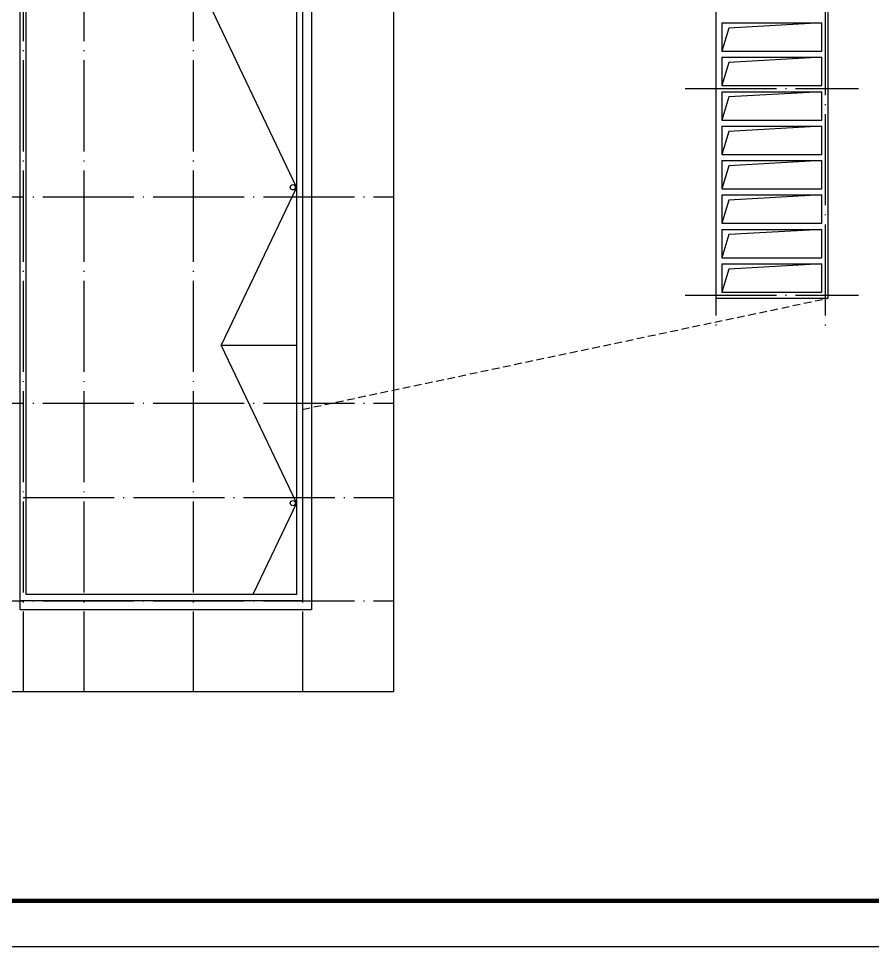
# Model space of a CAD drawing. Extents: x 5412679 to 5683609, y 301830 to 763830.
# Drawn here: x 5477963 to 5506077, y 427830 to 458377 of the extents above; entities that cross this region are included whole.
import ezdxf

# ---------------------------------------------------------------- set-up
doc = ezdxf.new("R2010")
doc.units = 0
doc.header["$LTSCALE"] = 1000
doc.header["$MEASUREMENT"] = 0
doc.linetypes.add('DOTE', pattern=[2.42, 2, -0.2, 0.02, -0.2])
doc.linetypes.add('HIDDEN', pattern=[0.375, 0.25, -0.125])
doc.layers.get('Defpoints').update_dxf_attribs({"color": 56})
doc.layers.add('DOTE', color=252, linetype='DOTE')
doc.layers.add('PUB_TITLE', color=4, linetype='Continuous')

msp = doc.modelspace()

# ---------------------------------------------------------------- linework, layer by layer
at = {"linetype": 'ByBlock'}
for p, q in [((5478013, 438912), (5478013, 479712)), ((5478213, 439412), (5478213, 479212)), ((5487613, 476613), (5487613, 438912)), ((5487113, 472712), (5487113, 439412)), ((5487313, 472712), (5487313, 439212)), ((5487113, 452830), (5483876, 459619)), ((5501115, 458236), (5504415, 458236)), ((5501115, 457303), (5504415, 457303)), ((5501115, 457103), (5504415, 457103)), ((5501115, 456170), (5504415, 456170)), ((5501115, 455970), (5504415, 455970)), ((5501115, 455036), (5504415, 455036)), ((5501115, 454836), (5504415, 454836)), ((5501115, 453903), (5504415, 453903)), ((5501115, 453703), (5504415, 453703)), ((5487113, 452816), (5484637, 447624)), ((5501115, 452770), (5504415, 452770)), ((5501115, 452570), (5504415, 452570)), ((5501115, 451636), (5504415, 451636)), ((5501115, 451436), (5504415, 451436)), ((5501115, 450503), (5504415, 450503)), ((5501115, 450303), (5504415, 450303)), ((5501115, 449370), (5504415, 449370)), ((5487113, 442432), (5484637, 447624)), ((5484637, 447624), (5487113, 447624)), ((5487113, 442418), (5485680, 439412)), ((5487113, 439412), (5478213, 439412)), ((5487313, 439212), (5478013, 439212)), ((5487613, 438912), (5478013, 438912))]:
    msp.add_line(p, q, dxfattribs=at)
at = {"linetype": 'HIDDEN'}
msp.add_line((5487313, 445512), (5504615, 449170), dxfattribs=at)
at = {"linetype": 'ByBlock'}
msp.add_lwpolyline([(5504615, 483270), (5500915, 483270), (5500915, 449170), (5504615, 449170)], close=True, dxfattribs=at)
for points in [[(5501115, 458236), (5501115, 457303)], [(5504415, 458236), (5501353, 458064), (5501115, 457303)], [(5504415, 457303), (5504415, 458236)], [(5501115, 457103), (5501115, 456170)], [(5504415, 457103), (5501353, 456931), (5501115, 456170)], [(5504415, 457103), (5501353, 456931), (5501115, 456170)], [(5504415, 456170), (5504415, 457103)], [(5501115, 455970), (5501115, 455036)], [(5504415, 455970), (5501353, 455798), (5501115, 455036)], [(5504415, 455036), (5504415, 455970)], [(5501115, 454836), (5501115, 453903)], [(5504415, 454836), (5501353, 454664), (5501115, 453903)], [(5504415, 453903), (5504415, 454836)], [(5501115, 453703), (5501115, 452770)], [(5504415, 453703), (5501353, 453531), (5501115, 452770)], [(5504415, 453703), (5501353, 453531), (5501115, 452770)], [(5504415, 452770), (5504415, 453703)], [(5501115, 452570), (5501115, 451636)], [(5504415, 452570), (5501353, 452398), (5501115, 451636)], [(5504415, 451636), (5504415, 452570)], [(5501115, 451436), (5501115, 450503)], [(5504415, 451436), (5501353, 451264), (5501115, 450503)], [(5504415, 450503), (5504415, 451436)], [(5501115, 450303), (5501115, 449370)], [(5504415, 450303), (5501353, 450131), (5501115, 449370)], [(5504415, 449370), (5504415, 450303)]]:
    msp.add_lwpolyline(points, dxfattribs=at)
for centre in [(5486992, 452823), (5486992, 442425)]:
    msp.add_circle(centre, 86.5, dxfattribs=at)
at = {"layer": 'Defpoints', "ltscale": 2}
msp.add_lwpolyline([(5424313, 482412), (5490313, 482412), (5490313, 436212), (5424313, 436212)], close=True, dxfattribs=at)
at = {"layer": 'DOTE', "ltscale": 1.5}
for p, q in [((5500915, 484270), (5500915, 448070)), ((5504515, 484270), (5504515, 448070)), ((5478113, 482412), (5478113, 436212)), ((5480113, 482412), (5480113, 436212)), ((5483713, 482412), (5483713, 436212)), ((5487313, 482412), (5487313, 436212)), ((5499915, 456070), (5505615, 456070)), ((5424313, 452512), (5490313, 452512)), ((5499915, 449270), (5505615, 449270)), ((5424313, 445712), (5490313, 445712)), ((5478113, 442612), (5490313, 442612)), ((5424313, 439212), (5490313, 439212))]:
    msp.add_line(p, q, dxfattribs=at)
at = {"layer": 'PUB_TITLE', "linetype": 'ByBlock'}
msp.add_lwpolyline([(5412679, 427830), (5524129, 427830), (5524129, 490830), (5412679, 490830)], close=True, dxfattribs=at)
at = {"layer": 'PUB_TITLE', "linetype": 'ByBlock', "const_width": 150}
msp.add_lwpolyline([(5416429, 429330), (5522629, 429330), (5522629, 489330), (5416429, 489330)], close=True, dxfattribs=at)

doc.saveas('drawing.dxf')
